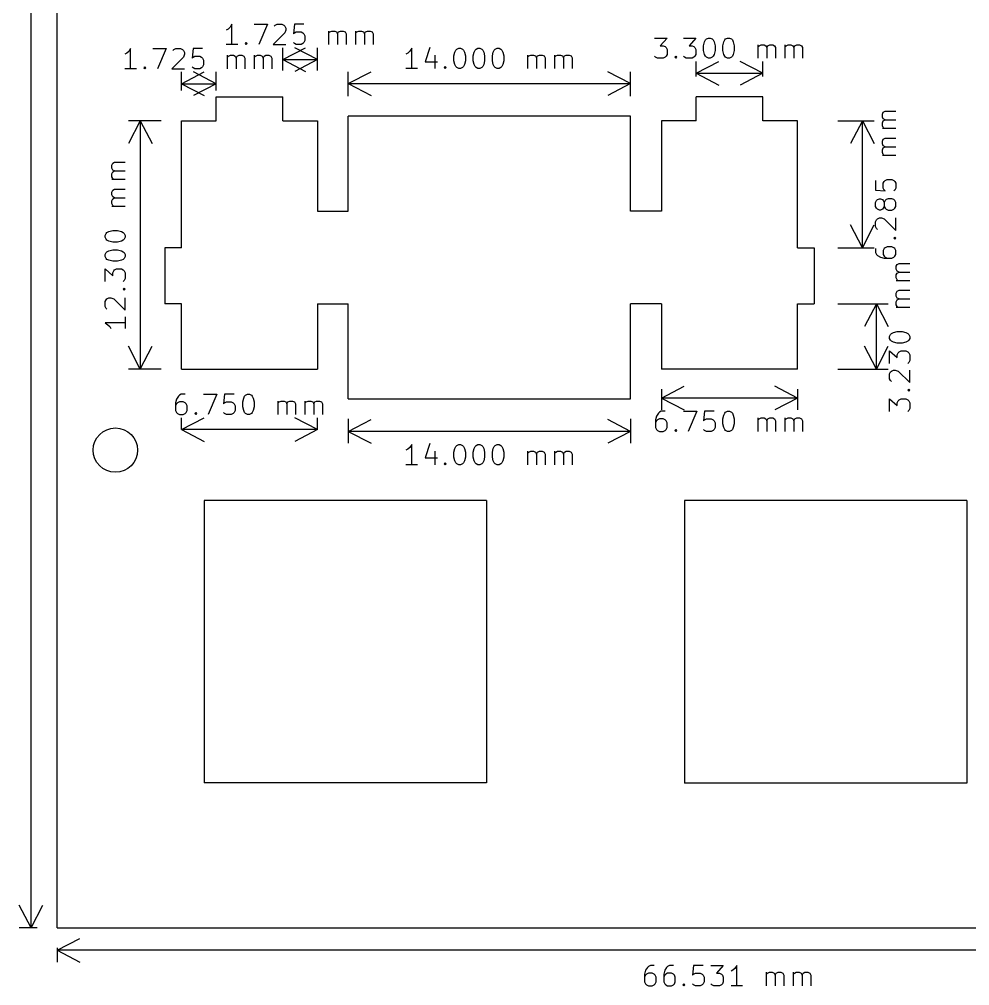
# Model space of a CAD drawing. Extents: x -4 to 144, y -112 to 10.
# Drawn here: x -2.44 to 44.69, y -102.77 to -54.87 of the extents above; entities that cross this region are included whole.
import ezdxf

# ---------------------------------------------------------------- set-up
doc = ezdxf.new("R2010")
doc.units = 0
doc.layers.add('BLACK', color=7, linetype='CONTINUOUS')

msp = doc.modelspace()

# ---------------------------------------------------------------- linework, layer by layer
at = {"layer": 'BLACK', "linetype": 'CONTINUOUS'}
for p, q in [((-1.85, -99.9), (-1.85, 4.875)), ((-0.555, -99.9), (-0.555, 4.38)), ((7.91565, -55.3555), (7.82041, -55.4031)), ((8.01088, -55.2602), (7.91565, -55.3555)), ((8.10612, -55.1174), (8.01088, -55.2602)), ((8.10612, -56.1174), (8.10612, -55.1174)), ((9.20136, -55.1174), (9.86803, -55.1174)), ((9.86803, -55.1174), (9.43945, -56.1174)), ((10.7252, -55.546), (10.1537, -56.1174)), ((10.2014, -55.2126), (10.249, -55.165)), ((10.249, -55.165), (10.3442, -55.1174)), ((10.3442, -55.1174), (10.5823, -55.1174)), ((10.5823, -55.1174), (10.6776, -55.165)), ((10.6776, -55.165), (10.7252, -55.2126)), ((10.7252, -55.2126), (10.7728, -55.3079)), ((10.7728, -55.4031), (10.7252, -55.546)), ((10.7728, -55.3079), (10.7728, -55.4031)), ((11.2014, -55.1174), (11.1537, -55.5936)), ((11.1537, -55.5936), (11.2014, -55.546)), ((11.6776, -55.1174), (11.2014, -55.1174)), ((11.2014, -55.546), (11.2966, -55.4983)), ((11.2966, -55.4983), (11.5347, -55.4983)), ((11.5347, -55.4983), (11.6299, -55.546)), ((11.6299, -55.546), (11.6776, -55.5936)), ((12.9156, -56.1174), (12.9156, -55.4507)), ((12.9156, -55.546), (12.9633, -55.4983)), ((12.9633, -55.4983), (13.0585, -55.4507)), ((13.0585, -55.4507), (13.2014, -55.4507)), ((13.2014, -55.4507), (13.2966, -55.4983)), ((13.2966, -55.4983), (13.3442, -55.5936)), ((13.3442, -55.5936), (13.3918, -55.4983)), ((13.3918, -55.4983), (13.4871, -55.4507)), ((13.4871, -55.4507), (13.6299, -55.4507)), ((13.6299, -55.4507), (13.7252, -55.4983)), ((13.7252, -55.4983), (13.7728, -55.5936)), ((14.249, -56.1174), (14.249, -55.4507)), ((14.249, -55.546), (14.2966, -55.4983)), ((14.2966, -55.4983), (14.3918, -55.4507)), ((14.3918, -55.4507), (14.5347, -55.4507)), ((14.5347, -55.4507), (14.6299, -55.4983)), ((14.6299, -55.4983), (14.6776, -55.5936)), ((14.6776, -55.5936), (14.7252, -55.4983)), ((14.7252, -55.4983), (14.8204, -55.4507)), ((14.8204, -55.4507), (14.9633, -55.4507)), ((14.9633, -55.4507), (15.0585, -55.4983)), ((15.0585, -55.4983), (15.1061, -55.5936)), ((8.77279, -56.0698), (8.82041, -56.0221)), ((8.82041, -56.0221), (8.86803, -56.0698)), ((8.82041, -56.0221), (8.82041, -56.1174)), ((11.2014, -56.0698), (11.1537, -56.0221)), ((11.6776, -56.0221), (11.6299, -56.0698)), ((11.6776, -55.5936), (11.7252, -55.6888)), ((11.7252, -55.9269), (11.6776, -56.0221)), ((11.7252, -55.6888), (11.7252, -55.9269)), ((13.3442, -55.5936), (13.3442, -56.1174)), ((13.7728, -55.5936), (13.7728, -56.1174)), ((14.6776, -55.5936), (14.6776, -56.1174)), ((15.1061, -55.5936), (15.1061, -56.1174)), ((29.0632, -55.7974), (29.6822, -55.7974)), ((29.6822, -55.7974), (29.3489, -56.1783)), ((30.4917, -55.7974), (31.1108, -55.7974)), ((31.1108, -55.7974), (30.7774, -56.1783)), ((31.4917, -56.1783), (31.5394, -55.9879)), ((31.5394, -55.9879), (31.587, -55.8926)), ((31.587, -55.8926), (31.6346, -55.845)), ((31.6346, -55.845), (31.7298, -55.7974)), ((31.7298, -55.7974), (31.8251, -55.7974)), ((31.8251, -55.7974), (31.9203, -55.845)), ((31.9203, -55.845), (31.9679, -55.8926)), ((31.9679, -55.8926), (32.0155, -55.9879)), ((32.0155, -55.9879), (32.0632, -56.1783)), ((32.4441, -56.1783), (32.4917, -55.9879)), ((32.4917, -55.9879), (32.5394, -55.8926)), ((32.5394, -55.8926), (32.587, -55.845)), ((32.587, -55.845), (32.6822, -55.7974)), ((32.6822, -55.7974), (32.7775, -55.7974)), ((32.7775, -55.7974), (32.8727, -55.845)), ((32.8727, -55.845), (32.9203, -55.8926)), ((32.9203, -55.8926), (32.9679, -55.9879)), ((32.9679, -55.9879), (33.0155, -56.1783)), ((2.98601, -56.4602), (2.89077, -56.5555)), ((3.08125, -56.3174), (2.98601, -56.4602)), ((3.08125, -57.3174), (3.08125, -56.3174)), ((4.17648, -56.3174), (4.84315, -56.3174)), ((4.84315, -56.3174), (4.41458, -57.3174)), ((5.17648, -56.4126), (5.2241, -56.365)), ((5.2241, -56.365), (5.31934, -56.3174)), ((5.31934, -56.3174), (5.55744, -56.3174)), ((5.55744, -56.3174), (5.65268, -56.365)), ((5.65268, -56.365), (5.70029, -56.4126)), ((5.70029, -56.4126), (5.74791, -56.5079)), ((5.74791, -56.5079), (5.74791, -56.6031)), ((6.17648, -56.3174), (6.12887, -56.7936)), ((6.65268, -56.3174), (6.17648, -56.3174)), ((8.39184, -56.1174), (7.82041, -56.1174)), ((8.82041, -56.1174), (8.77279, -56.0698)), ((8.86803, -56.0698), (8.82041, -56.1174)), ((10.1537, -56.1174), (10.7728, -56.1174)), ((10.6247, -57.405), (10.6247, -56.2786)), ((10.6247, -56.865), (11.7512, -56.2786)), ((11.2966, -56.1174), (11.2014, -56.0698)), ((12.3494, -56.865), (11.2229, -56.2786)), ((11.5347, -56.1174), (11.2966, -56.1174)), ((11.6299, -56.0698), (11.5347, -56.1174)), ((12.3494, -57.405), (12.3494, -56.2786)), ((16.9237, -56.4502), (16.8285, -56.5455)), ((17.0189, -56.3074), (16.9237, -56.4502)), ((17.0189, -57.3074), (17.0189, -56.3074)), ((17.9237, -56.2598), (17.6856, -56.974)), ((19.1142, -56.6883), (19.1618, -56.4979)), ((19.1618, -56.4979), (19.2094, -56.4026)), ((19.2094, -56.4026), (19.257, -56.355)), ((19.257, -56.355), (19.3523, -56.3074)), ((19.3523, -56.3074), (19.4475, -56.3074)), ((19.4475, -56.3074), (19.5427, -56.355)), ((19.5427, -56.355), (19.5904, -56.4026)), ((19.5904, -56.4026), (19.638, -56.4979)), ((19.638, -56.4979), (19.6856, -56.6883)), ((20.0666, -56.6883), (20.1142, -56.4979)), ((20.1142, -56.4979), (20.1618, -56.4026)), ((20.1618, -56.4026), (20.2094, -56.355)), ((20.2094, -56.355), (20.3046, -56.3074)), ((20.3046, -56.3074), (20.3999, -56.3074)), ((20.3999, -56.3074), (20.4951, -56.355)), ((20.4951, -56.355), (20.5427, -56.4026)), ((20.5427, -56.4026), (20.5904, -56.4979)), ((20.5904, -56.4979), (20.638, -56.6883)), ((21.0189, -56.6883), (21.0666, -56.4979)), ((21.0666, -56.4979), (21.1142, -56.4026)), ((21.1142, -56.4026), (21.1618, -56.355)), ((21.1618, -56.355), (21.257, -56.3074)), ((21.257, -56.3074), (21.3523, -56.3074)), ((21.3523, -56.3074), (21.4475, -56.355)), ((21.4475, -56.355), (21.4951, -56.4026)), ((21.4951, -56.4026), (21.5427, -56.4979)), ((21.5427, -56.4979), (21.5904, -56.6883)), ((29.3489, -56.1783), (29.4917, -56.1783)), ((29.4917, -56.1783), (29.587, -56.226)), ((29.587, -56.226), (29.6346, -56.2736)), ((29.6346, -56.2736), (29.6822, -56.3688)), ((29.6822, -56.3688), (29.6822, -56.6069)), ((30.7774, -56.1783), (30.9203, -56.1783)), ((30.9203, -56.1783), (31.0155, -56.226)), ((31.0155, -56.226), (31.0632, -56.2736)), ((31.0632, -56.2736), (31.1108, -56.3688)), ((31.1108, -56.3688), (31.1108, -56.6069)), ((31.4917, -56.4164), (31.4917, -56.1783)), ((31.5394, -56.6069), (31.4917, -56.4164)), ((32.0632, -56.4164), (32.0155, -56.6069)), ((32.0632, -56.1783), (32.0632, -56.4164)), ((32.4441, -56.4164), (32.4441, -56.1783)), ((32.4917, -56.6069), (32.4441, -56.4164)), ((33.0155, -56.4164), (32.9679, -56.6069)), ((33.0155, -56.1783), (33.0155, -56.4164)), ((34.206, -56.7974), (34.206, -56.1307)), ((34.206, -56.226), (34.2536, -56.1783)), ((34.2536, -56.1783), (34.3489, -56.1307)), ((34.3489, -56.1307), (34.4917, -56.1307)), ((34.4917, -56.1307), (34.587, -56.1783)), ((34.587, -56.1783), (34.6346, -56.2736)), ((34.6346, -56.2736), (34.6822, -56.1783)), ((34.6346, -56.2736), (34.6346, -56.7974)), ((34.6822, -56.1783), (34.7775, -56.1307)), ((34.7775, -56.1307), (34.9203, -56.1307)), ((34.9203, -56.1307), (35.0155, -56.1783)), ((35.0155, -56.1783), (35.0632, -56.2736)), ((35.0632, -56.2736), (35.0632, -56.7974)), ((35.5394, -56.7974), (35.5394, -56.1307)), ((35.5394, -56.226), (35.587, -56.1783)), ((35.587, -56.1783), (35.6822, -56.1307)), ((35.6822, -56.1307), (35.8251, -56.1307)), ((35.8251, -56.1307), (35.9203, -56.1783)), ((35.9203, -56.1783), (35.9679, -56.2736)), ((35.9679, -56.2736), (36.0155, -56.1783)), ((35.9679, -56.2736), (35.9679, -56.7974)), ((36.0155, -56.1783), (36.1108, -56.1307)), ((36.1108, -56.1307), (36.2536, -56.1307)), ((36.2536, -56.1307), (36.3489, -56.1783)), ((36.3489, -56.1783), (36.3965, -56.2736)), ((36.3965, -56.2736), (36.3965, -56.7974)), ((2.89077, -56.5555), (2.79553, -56.6031)), ((5.70029, -56.746), (5.12887, -57.3174)), ((5.74791, -56.6031), (5.70029, -56.746)), ((6.12887, -56.7936), (6.17648, -56.746)), ((6.17648, -56.746), (6.27172, -56.6983)), ((6.27172, -56.6983), (6.50982, -56.6983)), ((6.50982, -56.6983), (6.60506, -56.746)), ((6.60506, -56.746), (6.65268, -56.7936)), ((6.65268, -56.7936), (6.70029, -56.8888)), ((6.70029, -56.8888), (6.70029, -57.1269)), ((7.89077, -57.3174), (7.89077, -56.6507)), ((7.89077, -56.746), (7.93839, -56.6983)), ((7.93839, -56.6983), (8.03363, -56.6507)), ((8.03363, -56.6507), (8.17648, -56.6507)), ((8.17648, -56.6507), (8.27172, -56.6983)), ((8.27172, -56.6983), (8.31934, -56.7936)), ((8.31934, -56.7936), (8.36696, -56.6983)), ((8.31934, -56.7936), (8.31934, -57.3174)), ((8.36696, -56.6983), (8.4622, -56.6507)), ((8.4622, -56.6507), (8.60506, -56.6507)), ((8.60506, -56.6507), (8.70029, -56.6983)), ((8.70029, -56.6983), (8.74791, -56.7936)), ((8.74791, -56.7936), (8.74791, -57.3174)), ((9.2241, -57.3174), (9.2241, -56.6507)), ((9.2241, -56.746), (9.27172, -56.6983)), ((9.27172, -56.6983), (9.36696, -56.6507)), ((9.36696, -56.6507), (9.50982, -56.6507)), ((9.50982, -56.6507), (9.60506, -56.6983)), ((9.60506, -56.6983), (9.65268, -56.7936)), ((9.65268, -56.7936), (9.70029, -56.6983)), ((9.65268, -56.7936), (9.65268, -57.3174)), ((9.70029, -56.6983), (9.79553, -56.6507)), ((9.79553, -56.6507), (9.93839, -56.6507)), ((9.93839, -56.6507), (10.0336, -56.6983)), ((10.0336, -56.6983), (10.0812, -56.7936)), ((10.0812, -56.7936), (10.0812, -57.3174)), ((10.6247, -56.865), (12.3494, -56.865)), ((10.6247, -56.865), (11.7512, -57.4514)), ((12.3494, -56.865), (11.2229, -57.4514)), ((16.8285, -56.5455), (16.7332, -56.5931)), ((17.6856, -56.974), (18.3046, -56.974)), ((18.1618, -56.6407), (18.1618, -57.3074)), ((19.1142, -56.9264), (19.1142, -56.6883)), ((19.1618, -57.1169), (19.1142, -56.9264)), ((19.6856, -56.9264), (19.638, -57.1169)), ((19.6856, -56.6883), (19.6856, -56.9264)), ((20.0666, -56.9264), (20.0666, -56.6883)), ((20.1142, -57.1169), (20.0666, -56.9264)), ((20.638, -56.9264), (20.5904, -57.1169)), ((20.638, -56.6883), (20.638, -56.9264)), ((21.0189, -56.9264), (21.0189, -56.6883)), ((21.0666, -57.1169), (21.0189, -56.9264)), ((21.5904, -56.9264), (21.5427, -57.1169)), ((21.5904, -56.6883), (21.5904, -56.9264)), ((22.7808, -57.3074), (22.7808, -56.6407)), ((22.7808, -56.736), (22.8285, -56.6883)), ((22.8285, -56.6883), (22.9237, -56.6407)), ((22.9237, -56.6407), (23.0666, -56.6407)), ((23.0666, -56.6407), (23.1618, -56.6883)), ((23.1618, -56.6883), (23.2094, -56.7836)), ((23.2094, -56.7836), (23.257, -56.6883)), ((23.2094, -56.7836), (23.2094, -57.3074)), ((23.257, -56.6883), (23.3523, -56.6407)), ((23.3523, -56.6407), (23.4951, -56.6407)), ((23.4951, -56.6407), (23.5904, -56.6883)), ((23.5904, -56.6883), (23.638, -56.7836)), ((23.638, -56.7836), (23.638, -57.3074)), ((24.1142, -57.3074), (24.1142, -56.6407)), ((24.1142, -56.736), (24.1618, -56.6883)), ((24.1618, -56.6883), (24.257, -56.6407)), ((24.257, -56.6407), (24.3999, -56.6407)), ((24.3999, -56.6407), (24.4951, -56.6883)), ((24.4951, -56.6883), (24.5427, -56.7836)), ((24.5427, -56.7836), (24.5904, -56.6883)), ((24.5427, -56.7836), (24.5427, -57.3074)), ((24.5904, -56.6883), (24.6856, -56.6407)), ((24.6856, -56.6407), (24.8285, -56.6407)), ((24.8285, -56.6407), (24.9237, -56.6883)), ((24.9237, -56.6883), (24.9713, -56.7836)), ((24.9713, -56.7836), (24.9713, -57.3074)), ((29.1108, -56.7498), (29.0632, -56.7021)), ((29.206, -56.7974), (29.1108, -56.7498)), ((29.4917, -56.7974), (29.206, -56.7974)), ((29.587, -56.7498), (29.4917, -56.7974)), ((29.6346, -56.7021), (29.587, -56.7498)), ((29.6822, -56.6069), (29.6346, -56.7021)), ((30.0632, -56.7498), (30.1108, -56.7021)), ((30.1108, -56.7974), (30.0632, -56.7498)), ((30.1108, -56.7021), (30.1584, -56.7498)), ((30.1108, -56.7021), (30.1108, -56.7974)), ((30.1584, -56.7498), (30.1108, -56.7974)), ((30.5394, -56.7498), (30.4917, -56.7021)), ((30.6346, -56.7974), (30.5394, -56.7498)), ((30.9203, -56.7974), (30.6346, -56.7974)), ((31.0155, -56.7498), (30.9203, -56.7974)), ((31.0632, -56.7021), (31.0155, -56.7498)), ((31.1108, -56.6069), (31.0632, -56.7021)), ((31.1274, -57.705), (31.1274, -56.9586)), ((31.1274, -57.545), (32.254, -56.9586)), ((31.587, -56.7021), (31.5394, -56.6069)), ((31.6346, -56.7498), (31.587, -56.7021)), ((31.7298, -56.7974), (31.6346, -56.7498)), ((31.8251, -56.7974), (31.7298, -56.7974)), ((31.9203, -56.7498), (31.8251, -56.7974)), ((31.9679, -56.7021), (31.9203, -56.7498)), ((32.0155, -56.6069), (31.9679, -56.7021)), ((32.5394, -56.7021), (32.4917, -56.6069)), ((32.587, -56.7498), (32.5394, -56.7021)), ((32.6822, -56.7974), (32.587, -56.7498)), ((32.7775, -56.7974), (32.6822, -56.7974)), ((32.8727, -56.7498), (32.7775, -56.7974)), ((32.9203, -56.7021), (32.8727, -56.7498)), ((32.9679, -56.6069), (32.9203, -56.7021)), ((34.4275, -57.545), (33.3009, -56.9586)), ((34.4275, -57.705), (34.4275, -56.9586)), ((3.36696, -57.3174), (2.79553, -57.3174)), ((3.74791, -57.2698), (3.79553, -57.2221)), ((3.79553, -57.3174), (3.74791, -57.2698)), ((3.79553, -57.2221), (3.84315, -57.2698)), ((3.79553, -57.2221), (3.79553, -57.3174)), ((3.84315, -57.2698), (3.79553, -57.3174)), ((5.12887, -57.3174), (5.74791, -57.3174)), ((5.5997, -58.405), (5.5997, -57.4786)), ((5.5997, -58.065), (6.7262, -57.4786)), ((6.17648, -57.2698), (6.12887, -57.2221)), ((6.27172, -57.3174), (6.17648, -57.2698)), ((7.3247, -58.065), (6.1982, -57.4786)), ((6.50982, -57.3174), (6.27172, -57.3174)), ((6.60506, -57.2698), (6.50982, -57.3174)), ((6.65268, -57.2221), (6.60506, -57.2698)), ((6.70029, -57.1269), (6.65268, -57.2221)), ((7.3247, -58.405), (7.3247, -57.4786)), ((13.8759, -58.675), (13.8759, -57.4686)), ((13.8759, -58.055), (15.0025, -57.4686)), ((17.3046, -57.3074), (16.7332, -57.3074)), ((18.638, -57.2598), (18.6856, -57.2121)), ((18.6856, -57.3074), (18.638, -57.2598)), ((18.6856, -57.2121), (18.7332, -57.2598)), ((18.6856, -57.2121), (18.6856, -57.3074)), ((18.7332, -57.2598), (18.6856, -57.3074)), ((19.2094, -57.2121), (19.1618, -57.1169)), ((19.257, -57.2598), (19.2094, -57.2121)), ((19.3523, -57.3074), (19.257, -57.2598)), ((19.4475, -57.3074), (19.3523, -57.3074)), ((19.5427, -57.2598), (19.4475, -57.3074)), ((19.5904, -57.2121), (19.5427, -57.2598)), ((19.638, -57.1169), (19.5904, -57.2121)), ((20.1618, -57.2121), (20.1142, -57.1169)), ((20.2094, -57.2598), (20.1618, -57.2121)), ((20.3046, -57.3074), (20.2094, -57.2598)), ((20.3999, -57.3074), (20.3046, -57.3074)), ((20.4951, -57.2598), (20.3999, -57.3074)), ((20.5427, -57.2121), (20.4951, -57.2598)), ((20.5904, -57.1169), (20.5427, -57.2121)), ((21.1142, -57.2121), (21.0666, -57.1169)), ((21.1618, -57.2598), (21.1142, -57.2121)), ((21.257, -57.3074), (21.1618, -57.2598)), ((21.3523, -57.3074), (21.257, -57.3074)), ((21.4475, -57.2598), (21.3523, -57.3074)), ((21.4951, -57.2121), (21.4475, -57.2598)), ((21.5427, -57.1169), (21.4951, -57.2121)), ((27.8762, -58.055), (26.7497, -57.4686)), ((27.8762, -58.675), (27.8762, -57.4686)), ((31.1274, -57.545), (34.4275, -57.545)), ((31.1274, -57.545), (32.254, -58.1314)), ((34.4275, -57.545), (33.3009, -58.1314)), ((5.5997, -58.065), (7.3247, -58.065)), ((5.5997, -58.065), (6.7262, -58.6514)), ((7.3247, -58.065), (6.1982, -58.6514)), ((13.8759, -58.055), (27.8762, -58.055)), ((13.8759, -58.055), (15.0025, -58.6414)), ((27.8762, -58.055), (26.7497, -58.6414)), ((7.3247, -59.905), (7.3247, -58.705)), ((7.3247, -58.705), (10.6247, -58.705)), ((10.6247, -59.905), (10.6247, -58.705)), ((31.1274, -59.905), (31.1274, -58.705)), ((34.4275, -58.705), (31.1274, -58.705)), ((34.4275, -59.905), (34.4275, -58.705)), ((13.8763, -64.375), (13.8763, -59.675)), ((27.8765, -59.675), (13.8765, -59.675)), ((27.8765, -64.375), (27.8765, -59.675)), ((40.3577, -59.5713), (40.4053, -59.4761)), ((40.3577, -59.7142), (40.3577, -59.5713)), ((40.4053, -59.8094), (40.3577, -59.7142)), ((40.4053, -59.4761), (40.5005, -59.4285)), ((40.5005, -59.857), (40.4053, -59.8094)), ((40.4053, -59.9046), (40.5005, -59.857)), ((40.5005, -59.4285), (41.0243, -59.4285)), ((40.5005, -59.857), (41.0243, -59.857)), ((4.5997, -59.905), (2.97553, -59.905)), ((3.56195, -59.905), (2.97553, -61.0315)), ((3.56195, -59.905), (3.56195, -72.205)), ((3.56195, -59.905), (4.14837, -61.0315)), ((5.5997, -66.19), (5.5997, -59.905)), ((5.5997, -59.905), (7.3247, -59.905)), ((10.6244, -59.905), (12.3494, -59.905)), ((12.3509, -59.905), (12.3509, -64.375)), ((29.4012, -59.905), (29.4012, -64.375)), ((31.1274, -59.905), (29.4024, -59.905)), ((36.1525, -59.905), (34.4275, -59.905)), ((36.1525, -66.19), (36.1525, -59.905)), ((38.1525, -59.905), (39.9584, -59.905)), ((39.3719, -59.905), (38.7855, -61.0315)), ((39.3719, -66.19), (39.3719, -59.905)), ((39.3719, -59.905), (39.9584, -61.0315)), ((40.3577, -59.9999), (40.4053, -59.9046)), ((40.3577, -60.1427), (40.3577, -59.9999)), ((40.4053, -60.238), (40.3577, -60.1427)), ((41.0243, -60.2856), (40.3577, -60.2856)), ((40.4529, -60.2856), (40.4053, -60.238)), ((40.3577, -60.9046), (40.4053, -60.8094)), ((40.4053, -60.8094), (40.5005, -60.7618)), ((40.5005, -60.7618), (41.0243, -60.7618)), ((40.3577, -61.0475), (40.3577, -60.9046)), ((40.4053, -61.1427), (40.3577, -61.0475)), ((40.3577, -61.3332), (40.4053, -61.238)), ((40.5005, -61.1904), (40.4053, -61.1427)), ((40.4053, -61.238), (40.5005, -61.1904)), ((40.5005, -61.1904), (41.0243, -61.1904)), ((40.3577, -61.4761), (40.3577, -61.3332)), ((40.4053, -61.5713), (40.3577, -61.4761)), ((41.0243, -61.6189), (40.3577, -61.6189)), ((40.4529, -61.6189), (40.4053, -61.5713)), ((2.14766, -62.1026), (2.19528, -62.0074)), ((2.14766, -62.2455), (2.14766, -62.1026)), ((2.19528, -62.3407), (2.14766, -62.2455)), ((2.19528, -62.0074), (2.29052, -61.9598)), ((2.29052, -61.9598), (2.81433, -61.9598)), ((2.14766, -62.5312), (2.19528, -62.436)), ((2.14766, -62.674), (2.14766, -62.5312)), ((2.19528, -62.7693), (2.14766, -62.674)), ((2.29052, -62.3883), (2.19528, -62.3407)), ((2.19528, -62.436), (2.29052, -62.3883)), ((2.29052, -62.3883), (2.81433, -62.3883)), ((2.81433, -62.8169), (2.14766, -62.8169)), ((2.2429, -62.8169), (2.19528, -62.7693)), ((40.0243, -62.857), (40.0243, -63.3332)), ((40.4053, -62.9999), (40.4529, -62.9046)), ((40.4053, -63.238), (40.4053, -62.9999)), ((40.4529, -62.9046), (40.5005, -62.857)), ((40.5005, -62.857), (40.5958, -62.8094)), ((40.5958, -62.8094), (40.8339, -62.8094)), ((40.8339, -62.8094), (40.9291, -62.857)), ((40.9291, -62.857), (40.9767, -62.9046)), ((40.9767, -62.9046), (41.0243, -62.9999)), ((41.0243, -62.9999), (41.0243, -63.238)), ((2.14766, -63.436), (2.19528, -63.3407)), ((2.14766, -63.5788), (2.14766, -63.436)), ((2.19528, -63.674), (2.14766, -63.5788)), ((2.19528, -63.3407), (2.29052, -63.2931)), ((2.29052, -63.7217), (2.19528, -63.674)), ((2.29052, -63.2931), (2.81433, -63.2931)), ((40.0243, -63.3332), (40.5005, -63.3808)), ((40.4529, -63.3332), (40.4053, -63.238)), ((40.5005, -63.3808), (40.4529, -63.3332)), ((40.9767, -63.3332), (40.9291, -63.3808)), ((41.0243, -63.238), (40.9767, -63.3332)), ((2.14766, -63.8645), (2.19528, -63.7693)), ((2.14766, -64.0074), (2.14766, -63.8645)), ((2.19528, -64.1026), (2.14766, -64.0074)), ((2.81433, -64.1502), (2.14766, -64.1502)), ((2.19528, -63.7693), (2.29052, -63.7217)), ((2.2429, -64.1502), (2.19528, -64.1026)), ((2.29052, -63.7217), (2.81433, -63.7217)), ((40.0243, -63.9523), (40.072, -63.857)), ((40.0243, -64.1427), (40.0243, -63.9523)), ((40.072, -64.238), (40.0243, -64.1427)), ((40.072, -63.857), (40.1196, -63.8094)), ((40.1196, -63.8094), (40.2148, -63.7618)), ((40.2148, -63.7618), (40.2624, -63.7618)), ((40.2624, -63.7618), (40.3577, -63.8094)), ((40.3577, -63.8094), (40.4053, -63.857)), ((40.4053, -63.857), (40.4529, -63.9523)), ((40.4529, -64.1427), (40.4053, -64.238)), ((40.5005, -63.857), (40.4529, -63.9523)), ((40.4529, -63.9523), (40.4529, -64.1427)), ((40.4529, -64.1427), (40.5005, -64.238)), ((40.5481, -63.8094), (40.5005, -63.857)), ((40.6434, -63.7618), (40.5481, -63.8094)), ((40.8339, -63.7618), (40.6434, -63.7618)), ((40.9291, -63.8094), (40.8339, -63.7618)), ((40.9767, -63.857), (40.9291, -63.8094)), ((41.0243, -63.9523), (40.9767, -63.857)), ((40.9767, -64.238), (41.0243, -64.1427)), ((41.0243, -64.1427), (41.0243, -63.9523)), ((12.3509, -64.375), (13.8759, -64.375)), ((29.4012, -64.375), (27.8762, -64.375)), ((40.1196, -64.2856), (40.072, -64.238)), ((40.2148, -64.3332), (40.1196, -64.2856)), ((40.2624, -64.3332), (40.2148, -64.3332)), ((40.3577, -64.2856), (40.2624, -64.3332)), ((40.4053, -64.238), (40.3577, -64.2856)), ((40.5005, -64.238), (40.5481, -64.2856)), ((40.5481, -64.2856), (40.6434, -64.3332)), ((40.6434, -64.3332), (40.8339, -64.3332)), ((40.8339, -64.3332), (40.9291, -64.2856)), ((40.9291, -64.2856), (40.9767, -64.238)), ((39.3719, -66.19), (38.7855, -65.0635)), ((39.3719, -66.19), (39.9584, -65.0635)), ((40.0243, -64.9046), (40.072, -64.8094)), ((40.0243, -65.1427), (40.0243, -64.9046)), ((40.072, -65.238), (40.0243, -65.1427)), ((40.072, -64.8094), (40.1196, -64.7618)), ((40.1196, -64.7618), (40.2148, -64.7142)), ((40.2148, -64.7142), (40.31, -64.7142)), ((40.31, -64.7142), (40.4529, -64.7618)), ((40.4529, -64.7618), (41.0243, -65.3332)), ((41.0243, -65.3332), (41.0243, -64.7142)), ((1.81433, -65.5788), (1.86195, -65.4836)), ((1.81433, -65.674), (1.81433, -65.5788)), ((1.86195, -65.4836), (1.90957, -65.436)), ((1.90957, -65.436), (2.00481, -65.3883)), ((2.00481, -65.3883), (2.19528, -65.3407)), ((2.19528, -65.3407), (2.43338, -65.3407)), ((2.43338, -65.3407), (2.62385, -65.3883)), ((2.62385, -65.3883), (2.71909, -65.436)), ((2.71909, -65.436), (2.76671, -65.4836)), ((2.76671, -65.4836), (2.81433, -65.5788)), ((2.81433, -65.5788), (2.81433, -65.674)), ((40.1196, -65.2856), (40.072, -65.238)), ((1.86195, -65.7693), (1.81433, -65.674)), ((1.90957, -65.8169), (1.86195, -65.7693)), ((2.00481, -65.8645), (1.90957, -65.8169)), ((2.19528, -65.9121), (2.00481, -65.8645)), ((2.43338, -65.9121), (2.19528, -65.9121)), ((2.62385, -65.8645), (2.43338, -65.9121)), ((2.71909, -65.8169), (2.62385, -65.8645)), ((2.76671, -65.7693), (2.71909, -65.8169)), ((2.81433, -65.674), (2.76671, -65.7693)), ((40.9291, -65.7142), (40.9767, -65.6665)), ((40.9767, -65.7618), (40.9291, -65.7142)), ((40.9291, -65.7142), (41.0243, -65.7142)), ((40.9767, -65.6665), (41.0243, -65.7142)), ((41.0243, -65.7142), (40.9767, -65.7618)), ((1.81433, -66.5312), (1.86195, -66.436)), ((1.81433, -66.6264), (1.81433, -66.5312)), ((1.86195, -66.436), (1.90957, -66.3883)), ((1.90957, -66.3883), (2.00481, -66.3407)), ((2.00481, -66.3407), (2.19528, -66.2931)), ((2.19528, -66.2931), (2.43338, -66.2931)), ((2.43338, -66.2931), (2.62385, -66.3407)), ((2.62385, -66.3407), (2.71909, -66.3883)), ((2.71909, -66.3883), (2.76671, -66.436)), ((2.76671, -66.436), (2.81433, -66.5312)), ((2.81433, -66.5312), (2.81433, -66.6264)), ((5.5997, -66.19), (4.7747, -66.19)), ((4.7747, -66.19), (4.7747, -68.975)), ((36.1525, -66.19), (36.9774, -66.19)), ((36.9774, -66.19), (36.9774, -68.975)), ((38.1525, -66.19), (39.9584, -66.19)), ((40.0243, -66.238), (40.0243, -66.4285)), ((40.0243, -66.4285), (40.072, -66.5237)), ((40.072, -66.5237), (40.1196, -66.5713)), ((40.1196, -66.5713), (40.2624, -66.6665)), ((40.4529, -66.238), (40.4053, -66.3332)), ((40.4053, -66.3332), (40.4053, -66.5237)), ((40.4053, -66.5237), (40.4529, -66.6189)), ((40.5005, -66.1904), (40.4529, -66.238)), ((40.5958, -66.1427), (40.5005, -66.1904)), ((40.8339, -66.1427), (40.5958, -66.1427)), ((40.9291, -66.1904), (40.8339, -66.1427)), ((40.9767, -66.238), (40.9291, -66.1904)), ((41.0243, -66.3332), (40.9767, -66.238)), ((40.9767, -66.6189), (41.0243, -66.5237)), ((41.0243, -66.5237), (41.0243, -66.3332)), ((1.86195, -66.7217), (1.81433, -66.6264)), ((1.90957, -66.7693), (1.86195, -66.7217)), ((2.00481, -66.8169), (1.90957, -66.7693)), ((2.19528, -66.8645), (2.00481, -66.8169)), ((2.43338, -66.8645), (2.19528, -66.8645)), ((2.62385, -66.8169), (2.43338, -66.8645)), ((2.71909, -66.7693), (2.62385, -66.8169)), ((2.76671, -66.7217), (2.71909, -66.7693)), ((2.81433, -66.6264), (2.76671, -66.7217)), ((40.2624, -66.6665), (40.4529, -66.7142)), ((40.4529, -66.6189), (40.5005, -66.6665)), ((40.4529, -66.7142), (40.8339, -66.7142)), ((40.5005, -66.6665), (40.5958, -66.7142)), ((40.8339, -66.7142), (40.9291, -66.6665)), ((40.9291, -66.6665), (40.9767, -66.6189)), ((41.0477, -67.1138), (41.0953, -67.0186)), ((41.0953, -67.0186), (41.1905, -66.971)), ((41.1905, -66.971), (41.7143, -66.971)), ((1.81433, -67.8645), (1.81433, -67.2455)), ((1.81433, -67.2455), (2.19528, -67.5788)), ((2.19528, -67.436), (2.2429, -67.3407)), ((2.19528, -67.5788), (2.19528, -67.436)), ((2.2429, -67.3407), (2.29052, -67.2931)), ((2.29052, -67.2931), (2.38576, -67.2455)), ((2.38576, -67.2455), (2.62385, -67.2455)), ((2.62385, -67.2455), (2.71909, -67.2931)), ((2.71909, -67.2931), (2.76671, -67.3407)), ((2.76671, -67.3407), (2.81433, -67.436)), ((2.81433, -67.436), (2.81433, -67.7217)), ((41.0477, -67.2567), (41.0477, -67.1138)), ((41.0953, -67.3519), (41.0477, -67.2567)), ((41.0477, -67.5424), (41.0953, -67.4471)), ((41.1905, -67.3995), (41.0953, -67.3519)), ((41.0953, -67.4471), (41.1905, -67.3995)), ((41.1905, -67.3995), (41.7143, -67.3995)), ((2.76671, -67.8169), (2.71909, -67.8645)), ((2.81433, -67.7217), (2.76671, -67.8169)), ((41.0477, -67.6852), (41.0477, -67.5424)), ((41.0953, -67.7805), (41.0477, -67.6852)), ((41.7143, -67.8281), (41.0477, -67.8281)), ((41.1429, -67.8281), (41.0953, -67.7805)), ((2.71909, -68.2455), (2.76671, -68.1979)), ((2.76671, -68.2931), (2.71909, -68.2455)), ((2.71909, -68.2455), (2.81433, -68.2455)), ((2.76671, -68.1979), (2.81433, -68.2455)), ((2.81433, -68.2455), (2.76671, -68.2931)), ((41.0477, -68.4471), (41.0953, -68.3519)), ((41.0477, -68.59), (41.0477, -68.4471)), ((41.0953, -68.3519), (41.1905, -68.3043)), ((41.1905, -68.3043), (41.7143, -68.3043)), ((1.81433, -68.8645), (1.86195, -68.7693)), ((1.81433, -69.1026), (1.81433, -68.8645)), ((1.86195, -68.7693), (1.90957, -68.7217)), ((1.90957, -68.7217), (2.00481, -68.674)), ((2.00481, -68.674), (2.10004, -68.674)), ((2.10004, -68.674), (2.2429, -68.7217)), ((2.2429, -68.7217), (2.81433, -69.2931)), ((2.81433, -69.2931), (2.81433, -68.674)), ((5.5997, -68.975), (4.7747, -68.975)), ((5.5997, -72.205), (5.5997, -68.975)), ((12.3509, -68.975), (13.8759, -68.975)), ((12.3509, -68.975), (12.3509, -72.205)), ((13.8763, -73.675), (13.8763, -68.975)), ((29.4012, -68.975), (27.8762, -68.975)), ((27.8765, -73.675), (27.8765, -68.975)), ((29.4012, -68.975), (29.4012, -72.205)), ((36.1525, -72.205), (36.1525, -68.975)), ((36.1525, -68.975), (36.9774, -68.975)), ((38.1525, -68.975), (40.6484, -68.975)), ((40.0619, -68.975), (39.4755, -70.1015)), ((40.0619, -72.205), (40.0619, -68.975)), ((40.0619, -68.975), (40.6484, -70.1015)), ((41.0953, -68.6852), (41.0477, -68.59)), ((41.0477, -68.8757), (41.0953, -68.7805)), ((41.0477, -69.0186), (41.0477, -68.8757)), ((41.1905, -68.7329), (41.0953, -68.6852)), ((41.0953, -68.7805), (41.1905, -68.7329)), ((41.1905, -68.7329), (41.7143, -68.7329)), ((1.86195, -69.1979), (1.81433, -69.1026)), ((1.90957, -69.2455), (1.86195, -69.1979)), ((41.0953, -69.1138), (41.0477, -69.0186)), ((41.7143, -69.1614), (41.0477, -69.1614)), ((41.1429, -69.1614), (41.0953, -69.1138)), ((2.81433, -69.9121), (1.81433, -69.9121)), ((1.81433, -69.9121), (1.95719, -70.0074)), ((2.81433, -69.6264), (2.81433, -70.1979)), ((1.95719, -70.0074), (2.05243, -70.1026)), ((2.05243, -70.1026), (2.10004, -70.1979)), ((40.8096, -70.4471), (40.9048, -70.3995)), ((40.9048, -70.3995), (41.0953, -70.3519)), ((41.0953, -70.3519), (41.3334, -70.3519)), ((41.3334, -70.3519), (41.5239, -70.3995)), ((41.5239, -70.3995), (41.6191, -70.4471)), ((40.7143, -70.59), (40.7619, -70.4948)), ((40.7143, -70.6852), (40.7143, -70.59)), ((40.7619, -70.7805), (40.7143, -70.6852)), ((40.7619, -70.4948), (40.8096, -70.4471)), ((40.8096, -70.8281), (40.7619, -70.7805)), ((40.9048, -70.8757), (40.8096, -70.8281)), ((41.0953, -70.9233), (40.9048, -70.8757)), ((41.5239, -70.8757), (41.3334, -70.9233)), ((41.6191, -70.8281), (41.5239, -70.8757)), ((41.6191, -70.4471), (41.6667, -70.4948)), ((41.6667, -70.7805), (41.6191, -70.8281)), ((41.6667, -70.4948), (41.7143, -70.59)), ((41.7143, -70.6852), (41.6667, -70.7805)), ((41.7143, -70.59), (41.7143, -70.6852)), ((3.56195, -72.205), (2.97553, -71.0785)), ((3.56195, -72.205), (4.14837, -71.0785)), ((40.0619, -72.205), (39.4755, -71.0785)), ((40.0619, -72.205), (40.6484, -71.0785)), ((40.7143, -71.9233), (40.7143, -71.3043)), ((40.7143, -71.3043), (41.0953, -71.6376)), ((41.3334, -70.9233), (41.0953, -70.9233)), ((41.1429, -71.3995), (41.1905, -71.3519)), ((41.1905, -71.3519), (41.2858, -71.3043)), ((41.2858, -71.3043), (41.5239, -71.3043)), ((41.5239, -71.3043), (41.6191, -71.3519)), ((41.6191, -71.3519), (41.6667, -71.3995)), ((41.0953, -71.4948), (41.1429, -71.3995)), ((41.0953, -71.6376), (41.0953, -71.4948)), ((41.6667, -71.3995), (41.7143, -71.4948)), ((41.7143, -71.7805), (41.6667, -71.8757)), ((41.7143, -71.4948), (41.7143, -71.7805)), ((4.5997, -72.205), (2.97553, -72.205)), ((5.5997, -72.205), (12.3497, -72.205)), ((36.1525, -72.205), (29.4024, -72.205)), ((38.1525, -72.205), (40.6484, -72.205)), ((40.7619, -72.3519), (40.8096, -72.3043)), ((40.8096, -72.3043), (40.9048, -72.2567)), ((40.9048, -72.2567), (41, -72.2567)), ((41, -72.2567), (41.1429, -72.3043)), ((41.1429, -72.3043), (41.7143, -72.8757)), ((41.6667, -71.8757), (41.6191, -71.9233)), ((41.7143, -72.8757), (41.7143, -72.2567)), ((40.7143, -72.4471), (40.7619, -72.3519)), ((40.7143, -72.6852), (40.7143, -72.4471)), ((40.7619, -72.7805), (40.7143, -72.6852)), ((40.8096, -72.8281), (40.7619, -72.7805)), ((29.4024, -73.645), (30.529, -73.0586)), ((29.4024, -73.205), (29.4024, -74.2314)), ((36.1525, -73.645), (35.0259, -73.0586)), ((36.1525, -73.205), (36.1525, -74.2314)), ((41.6191, -73.2567), (41.6667, -73.209)), ((41.6667, -73.3043), (41.6191, -73.2567)), ((41.6191, -73.2567), (41.7143, -73.2567)), ((41.6667, -73.209), (41.7143, -73.2567)), ((41.7143, -73.2567), (41.6667, -73.3043)), ((5.35565, -73.6955), (5.30803, -73.886)), ((5.45089, -73.5526), (5.35565, -73.6955)), ((5.49851, -73.505), (5.45089, -73.5526)), ((5.59375, -73.4574), (5.49851, -73.505)), ((5.78422, -73.4574), (5.59375, -73.4574)), ((6.68898, -73.4574), (7.35565, -73.4574)), ((7.35565, -73.4574), (6.92708, -74.4574)), ((7.7366, -73.4574), (7.68898, -73.9336)), ((8.21279, -73.4574), (7.7366, -73.4574)), ((8.64137, -73.8383), (8.68898, -73.6479)), ((8.68898, -73.6479), (8.7366, -73.5526)), ((8.7366, -73.5526), (8.78422, -73.505)), ((8.78422, -73.505), (8.87946, -73.4574)), ((8.87946, -73.4574), (8.9747, -73.4574)), ((8.9747, -73.4574), (9.06994, -73.505)), ((9.06994, -73.505), (9.11756, -73.5526)), ((9.11756, -73.5526), (9.16518, -73.6479)), ((9.16518, -73.6479), (9.21279, -73.8383)), ((13.8765, -73.675), (27.8765, -73.675)), ((36.1525, -73.645), (29.4024, -73.645)), ((29.4024, -73.645), (30.529, -74.2314)), ((36.1525, -73.645), (35.0259, -74.2314)), ((40.7143, -74.3043), (40.7143, -73.6852)), ((40.7143, -73.6852), (41.0953, -74.0186)), ((41.1429, -73.7805), (41.1905, -73.7329)), ((41.1905, -73.7329), (41.2858, -73.6852)), ((41.2858, -73.6852), (41.5239, -73.6852)), ((41.5239, -73.6852), (41.6191, -73.7329)), ((41.6191, -73.7329), (41.6667, -73.7805)), ((5.30803, -73.886), (5.30803, -74.2669)), ((5.35565, -73.9336), (5.30803, -74.0288)), ((5.40327, -73.886), (5.35565, -73.9336)), ((5.49851, -73.8383), (5.40327, -73.886)), ((5.68898, -73.8383), (5.49851, -73.8383)), ((5.78422, -73.886), (5.68898, -73.8383)), ((5.83184, -73.9336), (5.78422, -73.886)), ((5.87946, -74.0288), (5.83184, -73.9336)), ((5.87946, -74.2669), (5.87946, -74.0288)), ((7.68898, -73.9336), (7.7366, -73.886)), ((7.7366, -73.886), (7.83184, -73.8383)), ((7.83184, -73.8383), (8.06994, -73.8383)), ((8.06994, -73.8383), (8.16518, -73.886)), ((8.16518, -73.886), (8.21279, -73.9336)), ((8.21279, -73.9336), (8.26041, -74.0288)), ((8.26041, -74.0288), (8.26041, -74.2669)), ((8.64137, -74.0764), (8.64137, -73.8383)), ((8.68898, -74.2669), (8.64137, -74.0764)), ((9.21279, -74.0764), (9.16518, -74.2669)), ((9.21279, -73.8383), (9.21279, -74.0764)), ((10.4033, -74.4574), (10.4033, -73.7907)), ((10.4033, -73.886), (10.4509, -73.8383)), ((10.4509, -73.8383), (10.5461, -73.7907)), ((10.5461, -73.7907), (10.689, -73.7907)), ((10.689, -73.7907), (10.7842, -73.8383)), ((10.7842, -73.8383), (10.8318, -73.9336)), ((10.8318, -73.9336), (10.8795, -73.8383)), ((10.8318, -73.9336), (10.8318, -74.4574)), ((10.8795, -73.8383), (10.9747, -73.7907)), ((10.9747, -73.7907), (11.1176, -73.7907)), ((11.1176, -73.7907), (11.2128, -73.8383)), ((11.2128, -73.8383), (11.2604, -73.9336)), ((11.2604, -73.9336), (11.2604, -74.4574)), ((11.7366, -74.4574), (11.7366, -73.7907)), ((11.7366, -73.886), (11.7842, -73.8383)), ((11.7842, -73.8383), (11.8795, -73.7907)), ((11.8795, -73.7907), (12.0223, -73.7907)), ((12.0223, -73.7907), (12.1176, -73.8383)), ((12.1176, -73.8383), (12.1652, -73.9336)), ((12.1652, -73.9336), (12.2128, -73.8383)), ((12.1652, -73.9336), (12.1652, -74.4574)), ((12.2128, -73.8383), (12.308, -73.7907)), ((12.308, -73.7907), (12.4509, -73.7907)), ((12.4509, -73.7907), (12.5461, -73.8383)), ((12.5461, -73.8383), (12.5937, -73.9336)), ((12.5937, -73.9336), (12.5937, -74.4574)), ((41.0953, -73.8757), (41.1429, -73.7805)), ((41.0953, -74.0186), (41.0953, -73.8757)), ((41.6667, -73.7805), (41.7143, -73.8757)), ((41.7143, -74.1614), (41.6667, -74.2567)), ((41.7143, -73.8757), (41.7143, -74.1614)), ((5.30803, -74.2669), (5.35565, -74.3621)), ((5.35565, -74.3621), (5.40327, -74.4098)), ((5.40327, -74.4098), (5.49851, -74.4574)), ((5.49851, -74.4574), (5.68898, -74.4574)), ((5.5997, -75.205), (5.5997, -74.6186)), ((5.5997, -75.205), (6.7262, -74.6186)), ((5.68898, -74.4574), (5.78422, -74.4098)), ((5.78422, -74.4098), (5.83184, -74.3621)), ((5.83184, -74.3621), (5.87946, -74.2669)), ((6.26041, -74.4098), (6.30803, -74.3621)), ((6.30803, -74.4574), (6.26041, -74.4098)), ((6.30803, -74.3621), (6.35565, -74.4098)), ((6.30803, -74.3621), (6.30803, -74.4574)), ((6.35565, -74.4098), (6.30803, -74.4574)), ((7.7366, -74.4098), (7.68898, -74.3621)), ((7.83184, -74.4574), (7.7366, -74.4098)), ((8.06994, -74.4574), (7.83184, -74.4574)), ((8.16518, -74.4098), (8.06994, -74.4574)), ((8.21279, -74.3621), (8.16518, -74.4098)), ((8.26041, -74.2669), (8.21279, -74.3621)), ((8.7366, -74.3621), (8.68898, -74.2669)), ((8.78422, -74.4098), (8.7366, -74.3621)), ((8.87946, -74.4574), (8.78422, -74.4098)), ((8.9747, -74.4574), (8.87946, -74.4574)), ((9.06994, -74.4098), (8.9747, -74.4574)), ((9.11756, -74.3621), (9.06994, -74.4098)), ((9.16518, -74.2669), (9.11756, -74.3621)), ((12.3497, -75.205), (11.2232, -74.6186)), ((12.3497, -75.205), (12.3497, -74.6186)), ((13.8763, -74.675), (13.8763, -75.8814)), ((13.8763, -75.295), (15.0028, -74.7086)), ((27.8765, -75.295), (26.75, -74.7086)), ((27.8765, -74.675), (27.8765, -75.8814)), ((29.1584, -74.5355), (29.1108, -74.726)), ((29.2536, -74.3926), (29.1584, -74.5355)), ((29.3013, -74.6783), (29.206, -74.726)), ((29.3013, -74.345), (29.2536, -74.3926)), ((29.3965, -74.2974), (29.3013, -74.345)), ((29.4917, -74.6783), (29.3013, -74.6783)), ((29.587, -74.2974), (29.3965, -74.2974)), ((29.587, -74.726), (29.4917, -74.6783)), ((30.4917, -74.2974), (31.1584, -74.2974)), ((31.1584, -74.2974), (30.7298, -75.2974)), ((31.5394, -74.2974), (31.4917, -74.7736)), ((32.0155, -74.2974), (31.5394, -74.2974)), ((31.5394, -74.726), (31.6346, -74.6783)), ((31.6346, -74.6783), (31.8727, -74.6783)), ((31.8727, -74.6783), (31.9679, -74.726)), ((32.4441, -74.6783), (32.4917, -74.4879)), ((32.4441, -74.9164), (32.4441, -74.6783)), ((32.4917, -74.4879), (32.5394, -74.3926)), ((32.5394, -74.3926), (32.587, -74.345)), ((32.587, -74.345), (32.6822, -74.2974)), ((32.6822, -74.2974), (32.7775, -74.2974)), ((32.7775, -74.2974), (32.8727, -74.345)), ((32.8727, -74.345), (32.9203, -74.3926)), ((32.9203, -74.3926), (32.9679, -74.4879)), ((32.9679, -74.4879), (33.0155, -74.6783)), ((33.0155, -74.6783), (33.0155, -74.9164)), ((34.206, -75.2974), (34.206, -74.6307)), ((34.206, -74.726), (34.2536, -74.6783)), ((34.2536, -74.6783), (34.3489, -74.6307)), ((34.3489, -74.6307), (34.4917, -74.6307)), ((34.4917, -74.6307), (34.587, -74.6783)), ((34.587, -74.6783), (34.6346, -74.7736)), ((34.6346, -74.7736), (34.6822, -74.6783)), ((34.6822, -74.6783), (34.7775, -74.6307)), ((34.7775, -74.6307), (34.9203, -74.6307)), ((34.9203, -74.6307), (35.0155, -74.6783)), ((35.0155, -74.6783), (35.0632, -74.7736)), ((35.5394, -75.2974), (35.5394, -74.6307)), ((35.5394, -74.726), (35.587, -74.6783)), ((35.587, -74.6783), (35.6822, -74.6307)), ((35.6822, -74.6307), (35.8251, -74.6307)), ((35.8251, -74.6307), (35.9203, -74.6783)), ((35.9203, -74.6783), (35.9679, -74.7736)), ((35.9679, -74.7736), (36.0155, -74.6783)), ((36.0155, -74.6783), (36.1108, -74.6307)), ((36.1108, -74.6307), (36.2536, -74.6307)), ((36.2536, -74.6307), (36.3489, -74.6783)), ((36.3489, -74.6783), (36.3965, -74.7736)), ((41.6667, -74.2567), (41.6191, -74.3043)), ((29.1108, -74.726), (29.1108, -75.1069)), ((29.1584, -74.7736), (29.1108, -74.8688)), ((29.1108, -75.1069), (29.1584, -75.2021)), ((29.206, -74.726), (29.1584, -74.7736)), ((29.1584, -75.2021), (29.206, -75.2498)), ((29.6346, -74.7736), (29.587, -74.726)), ((29.587, -75.2498), (29.6346, -75.2021)), ((29.6822, -74.8688), (29.6346, -74.7736)), ((29.6346, -75.2021), (29.6822, -75.1069)), ((29.6822, -75.1069), (29.6822, -74.8688)), ((30.0632, -75.2498), (30.1108, -75.2021)), ((30.1108, -75.2021), (30.1584, -75.2498)), ((30.1108, -75.2021), (30.1108, -75.2974)), ((31.4917, -74.7736), (31.5394, -74.726)), ((31.5394, -75.2498), (31.4917, -75.2021)), ((31.9679, -74.726), (32.0155, -74.7736)), ((32.0155, -75.2021), (31.9679, -75.2498)), ((32.0155, -74.7736), (32.0632, -74.8688)), ((32.0632, -75.1069), (32.0155, -75.2021)), ((32.0632, -74.8688), (32.0632, -75.1069)), ((32.4917, -75.1069), (32.4441, -74.9164)), ((32.5394, -75.2021), (32.4917, -75.1069)), ((32.587, -75.2498), (32.5394, -75.2021)), ((32.9203, -75.2021), (32.8727, -75.2498)), ((32.9679, -75.1069), (32.9203, -75.2021)), ((33.0155, -74.9164), (32.9679, -75.1069)), ((34.6346, -74.7736), (34.6346, -75.2974)), ((35.0632, -74.7736), (35.0632, -75.2974)), ((35.9679, -74.7736), (35.9679, -75.2974)), ((36.3965, -74.7736), (36.3965, -75.2974)), ((12.3497, -75.205), (5.5997, -75.205)), ((5.5997, -75.205), (6.7262, -75.7914)), ((12.3497, -75.205), (11.2232, -75.7914)), ((27.8765, -75.295), (13.8763, -75.295)), ((13.8763, -75.295), (15.0028, -75.8814)), ((27.8765, -75.295), (26.75, -75.8814)), ((29.206, -75.2498), (29.3013, -75.2974)), ((29.3013, -75.2974), (29.4917, -75.2974)), ((29.4917, -75.2974), (29.587, -75.2498)), ((30.1108, -75.2974), (30.0632, -75.2498)), ((30.1584, -75.2498), (30.1108, -75.2974)), ((31.6346, -75.2974), (31.5394, -75.2498)), ((31.8727, -75.2974), (31.6346, -75.2974)), ((31.9679, -75.2498), (31.8727, -75.2974)), ((32.6822, -75.2974), (32.587, -75.2498)), ((32.7775, -75.2974), (32.6822, -75.2974)), ((32.8727, -75.2498), (32.7775, -75.2974)), ((16.924, -76.0902), (16.8288, -76.1855)), ((17.0193, -75.9474), (16.924, -76.0902)), ((17.0193, -76.9474), (17.0193, -75.9474)), ((17.924, -75.8998), (17.6859, -76.614)), ((19.1145, -76.3283), (19.1621, -76.1379)), ((19.1621, -76.1379), (19.2098, -76.0426)), ((19.2098, -76.0426), (19.2574, -75.995)), ((19.2574, -75.995), (19.3526, -75.9474)), ((19.3526, -75.9474), (19.4479, -75.9474)), ((19.4479, -75.9474), (19.5431, -75.995)), ((19.5431, -75.995), (19.5907, -76.0426)), ((19.5907, -76.0426), (19.6383, -76.1379)), ((19.6383, -76.1379), (19.6859, -76.3283)), ((20.0669, -76.3283), (20.1145, -76.1379)), ((20.1145, -76.1379), (20.1621, -76.0426)), ((20.1621, -76.0426), (20.2098, -75.995)), ((20.2098, -75.995), (20.305, -75.9474)), ((20.305, -75.9474), (20.4002, -75.9474)), ((20.4002, -75.9474), (20.4955, -75.995)), ((20.4955, -75.995), (20.5431, -76.0426)), ((20.5431, -76.0426), (20.5907, -76.1379)), ((20.5907, -76.1379), (20.6383, -76.3283)), ((21.0193, -76.3283), (21.0669, -76.1379)), ((21.0669, -76.1379), (21.1145, -76.0426)), ((21.1145, -76.0426), (21.1621, -75.995)), ((21.1621, -75.995), (21.2574, -75.9474)), ((21.2574, -75.9474), (21.3526, -75.9474)), ((21.3526, -75.9474), (21.4479, -75.995)), ((21.4479, -75.995), (21.4955, -76.0426)), ((21.4955, -76.0426), (21.5431, -76.1379)), ((21.5431, -76.1379), (21.5907, -76.3283)), ((16.8288, -76.1855), (16.7336, -76.2331)), ((17.6859, -76.614), (18.305, -76.614)), ((18.1621, -76.2807), (18.1621, -76.9474)), ((19.1145, -76.5664), (19.1145, -76.3283)), ((19.1621, -76.7569), (19.1145, -76.5664)), ((19.6859, -76.5664), (19.6383, -76.7569)), ((19.6859, -76.3283), (19.6859, -76.5664)), ((20.0669, -76.5664), (20.0669, -76.3283)), ((20.1145, -76.7569), (20.0669, -76.5664)), ((20.6383, -76.5664), (20.5907, -76.7569)), ((20.6383, -76.3283), (20.6383, -76.5664)), ((21.0193, -76.5664), (21.0193, -76.3283)), ((21.0669, -76.7569), (21.0193, -76.5664)), ((21.5907, -76.5664), (21.5431, -76.7569)), ((21.5907, -76.3283), (21.5907, -76.5664)), ((22.7812, -76.9474), (22.7812, -76.2807)), ((22.7812, -76.376), (22.8288, -76.3283)), ((22.8288, -76.3283), (22.924, -76.2807)), ((22.924, -76.2807), (23.0669, -76.2807)), ((23.0669, -76.2807), (23.1621, -76.3283)), ((23.1621, -76.3283), (23.2098, -76.4236)), ((23.2098, -76.4236), (23.2574, -76.3283)), ((23.2098, -76.4236), (23.2098, -76.9474)), ((23.2574, -76.3283), (23.3526, -76.2807)), ((23.3526, -76.2807), (23.4955, -76.2807)), ((23.4955, -76.2807), (23.5907, -76.3283)), ((23.5907, -76.3283), (23.6383, -76.4236)), ((23.6383, -76.4236), (23.6383, -76.9474)), ((24.1145, -76.9474), (24.1145, -76.2807)), ((24.1145, -76.376), (24.1621, -76.3283)), ((24.1621, -76.3283), (24.2574, -76.2807)), ((24.2574, -76.2807), (24.4002, -76.2807)), ((24.4002, -76.2807), (24.4955, -76.3283)), ((24.4955, -76.3283), (24.5431, -76.4236)), ((24.5431, -76.4236), (24.5907, -76.3283)), ((24.5431, -76.4236), (24.5431, -76.9474)), ((24.5907, -76.3283), (24.6859, -76.2807)), ((24.6859, -76.2807), (24.8288, -76.2807)), ((24.8288, -76.2807), (24.924, -76.3283)), ((24.924, -76.3283), (24.9717, -76.4236)), ((24.9717, -76.4236), (24.9717, -76.9474)), ((17.305, -76.9474), (16.7336, -76.9474)), ((18.6383, -76.8998), (18.6859, -76.8521)), ((18.6859, -76.9474), (18.6383, -76.8998)), ((18.6859, -76.8521), (18.7336, -76.8998)), ((18.6859, -76.8521), (18.6859, -76.9474)), ((18.7336, -76.8998), (18.6859, -76.9474)), ((19.2098, -76.8521), (19.1621, -76.7569)), ((19.2574, -76.8998), (19.2098, -76.8521)), ((19.3526, -76.9474), (19.2574, -76.8998)), ((19.4479, -76.9474), (19.3526, -76.9474)), ((19.5431, -76.8998), (19.4479, -76.9474)), ((19.5907, -76.8521), (19.5431, -76.8998)), ((19.6383, -76.7569), (19.5907, -76.8521)), ((20.1621, -76.8521), (20.1145, -76.7569)), ((20.2098, -76.8998), (20.1621, -76.8521)), ((20.305, -76.9474), (20.2098, -76.8998)), ((20.4002, -76.9474), (20.305, -76.9474)), ((20.4955, -76.8998), (20.4002, -76.9474)), ((20.5431, -76.8521), (20.4955, -76.8998)), ((20.5907, -76.7569), (20.5431, -76.8521)), ((21.1145, -76.8521), (21.0669, -76.7569)), ((21.1621, -76.8998), (21.1145, -76.8521)), ((21.2574, -76.9474), (21.1621, -76.8998)), ((21.3526, -76.9474), (21.2574, -76.9474)), ((21.4479, -76.8998), (21.3526, -76.9474)), ((21.4955, -76.8521), (21.4479, -76.8998)), ((21.5431, -76.7569), (21.4955, -76.8521)), ((6.7325, -78.725), (6.7325, -92.725)), ((20.7325, -78.725), (6.7325, -78.725)), ((20.7325, -78.725), (20.7325, -92.725)), ((30.545, -78.726), (30.545, -92.726)), ((44.545, -78.726), (30.545, -78.726)), ((44.545, -78.726), (44.545, -92.726)), ((20.7325, -92.725), (6.7325, -92.725)), ((44.545, -92.726), (30.545, -92.726)), ((-1.85, -99.9), (-2.43642, -98.7735)), ((-1.85, -99.9), (-1.26358, -98.7735)), ((-1.555, -99.9), (-2.43642, -99.9)), ((-0.555, -99.9), (65.9762, -99.9)), ((-0.555, -101.02), (0.5715, -100.434)), ((-0.555, -100.9), (-0.555, -101.606)), ((65.9762, -101.02), (-0.555, -101.02)), ((-0.555, -101.02), (0.5715, -101.606)), ((28.6154, -102.01), (28.5678, -102.201)), ((28.7106, -101.868), (28.6154, -102.01)), ((28.7582, -101.82), (28.7106, -101.868)), ((28.8535, -101.772), (28.7582, -101.82)), ((29.044, -101.772), (28.8535, -101.772)), ((29.5678, -102.01), (29.5201, -102.201)), ((29.663, -101.868), (29.5678, -102.01)), ((29.7106, -101.82), (29.663, -101.868)), ((29.8059, -101.772), (29.7106, -101.82)), ((29.9963, -101.772), (29.8059, -101.772)), ((30.9963, -101.772), (30.9487, -102.249)), ((31.4725, -101.772), (30.9963, -101.772)), ((31.8535, -101.772), (32.4725, -101.772)), ((32.4725, -101.772), (32.1392, -102.153)), ((32.9487, -102.01), (32.8535, -102.058)), ((33.044, -101.915), (32.9487, -102.01)), ((33.1392, -101.772), (33.044, -101.915)), ((33.1392, -102.772), (33.1392, -101.772)), ((28.5678, -102.201), (28.5678, -102.582)), ((28.6154, -102.249), (28.5678, -102.344)), ((28.663, -102.201), (28.6154, -102.249)), ((28.7582, -102.153), (28.663, -102.201)), ((28.9487, -102.153), (28.7582, -102.153)), ((29.044, -102.201), (28.9487, -102.153)), ((29.0916, -102.249), (29.044, -102.201)), ((29.1392, -102.344), (29.0916, -102.249)), ((29.1392, -102.582), (29.1392, -102.344)), ((29.5201, -102.201), (29.5201, -102.582)), ((29.5678, -102.249), (29.5201, -102.344)), ((29.6154, -102.201), (29.5678, -102.249)), ((29.7106, -102.153), (29.6154, -102.201)), ((29.9011, -102.153), (29.7106, -102.153)), ((29.9963, -102.201), (29.9011, -102.153)), ((30.044, -102.249), (29.9963, -102.201)), ((30.0916, -102.344), (30.044, -102.249)), ((30.0916, -102.582), (30.0916, -102.344)), ((30.9487, -102.249), (30.9963, -102.201)), ((30.9963, -102.201), (31.0916, -102.153)), ((31.0916, -102.153), (31.3297, -102.153)), ((31.3297, -102.153), (31.4249, -102.201)), ((31.4249, -102.201), (31.4725, -102.249)), ((31.4725, -102.249), (31.5201, -102.344)), ((31.5201, -102.344), (31.5201, -102.582)), ((32.1392, -102.153), (32.2821, -102.153)), ((32.2821, -102.153), (32.3773, -102.201)), ((32.3773, -102.201), (32.4249, -102.249)), ((32.4249, -102.249), (32.4725, -102.344)), ((32.4725, -102.344), (32.4725, -102.582)), ((34.6154, -102.772), (34.6154, -102.106)), ((34.6154, -102.201), (34.663, -102.153)), ((34.663, -102.153), (34.7582, -102.106)), ((34.7582, -102.106), (34.9011, -102.106)), ((34.9011, -102.106), (34.9963, -102.153)), ((34.9963, -102.153), (35.044, -102.249)), ((35.044, -102.249), (35.0916, -102.153)), ((35.044, -102.249), (35.044, -102.772)), ((35.0916, -102.153), (35.1868, -102.106)), ((35.1868, -102.106), (35.3297, -102.106)), ((35.3297, -102.106), (35.4249, -102.153)), ((35.4249, -102.153), (35.4725, -102.249)), ((35.4725, -102.249), (35.4725, -102.772)), ((35.9487, -102.772), (35.9487, -102.106)), ((35.9487, -102.201), (35.9963, -102.153)), ((35.9963, -102.153), (36.0916, -102.106)), ((36.0916, -102.106), (36.2344, -102.106)), ((36.2344, -102.106), (36.3297, -102.153)), ((36.3297, -102.153), (36.3773, -102.249)), ((36.3773, -102.249), (36.4249, -102.153)), ((36.3773, -102.249), (36.3773, -102.772)), ((36.4249, -102.153), (36.5201, -102.106)), ((36.5201, -102.106), (36.663, -102.106)), ((36.663, -102.106), (36.7582, -102.153)), ((36.7582, -102.153), (36.8059, -102.249)), ((36.8059, -102.249), (36.8059, -102.772)), ((28.5678, -102.582), (28.6154, -102.677)), ((28.6154, -102.677), (28.663, -102.725)), ((28.663, -102.725), (28.7582, -102.772)), ((28.7582, -102.772), (28.9487, -102.772)), ((28.9487, -102.772), (29.044, -102.725)), ((29.044, -102.725), (29.0916, -102.677)), ((29.0916, -102.677), (29.1392, -102.582)), ((29.5201, -102.582), (29.5678, -102.677)), ((29.5678, -102.677), (29.6154, -102.725)), ((29.6154, -102.725), (29.7106, -102.772)), ((29.7106, -102.772), (29.9011, -102.772)), ((29.9011, -102.772), (29.9963, -102.725)), ((29.9963, -102.725), (30.044, -102.677)), ((30.044, -102.677), (30.0916, -102.582)), ((30.4725, -102.725), (30.5201, -102.677)), ((30.5201, -102.772), (30.4725, -102.725)), ((30.5201, -102.677), (30.5678, -102.725)), ((30.5201, -102.677), (30.5201, -102.772)), ((30.5678, -102.725), (30.5201, -102.772)), ((30.9963, -102.725), (30.9487, -102.677)), ((31.0916, -102.772), (30.9963, -102.725)), ((31.3297, -102.772), (31.0916, -102.772)), ((31.4249, -102.725), (31.3297, -102.772)), ((31.4725, -102.677), (31.4249, -102.725)), ((31.5201, -102.582), (31.4725, -102.677)), ((31.9011, -102.725), (31.8535, -102.677)), ((31.9963, -102.772), (31.9011, -102.725)), ((32.2821, -102.772), (31.9963, -102.772)), ((32.3773, -102.725), (32.2821, -102.772)), ((32.4249, -102.677), (32.3773, -102.725)), ((32.4725, -102.582), (32.4249, -102.677)), ((33.4249, -102.772), (32.8535, -102.772))]:
    msp.add_line(p, q, dxfattribs=at)
at = {"layer": 'BLACK'}
msp.add_circle((2.3263, -76.225), 1.1, dxfattribs=at)

doc.saveas('drawing.dxf')
